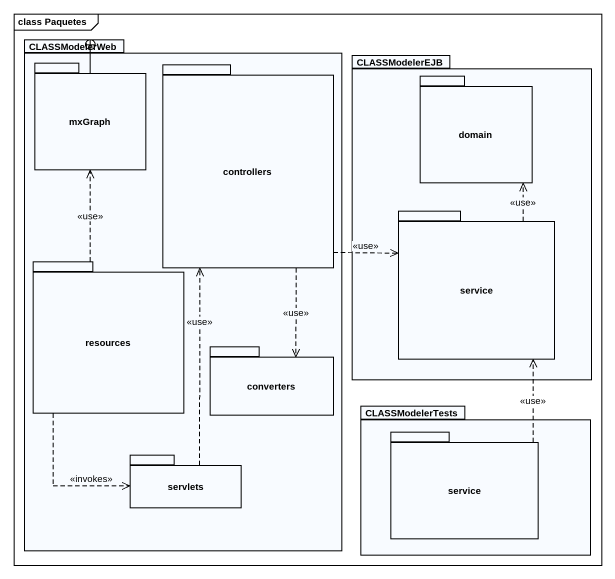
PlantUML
@startuml
mainframe class Paquetes
package CLASSModelerWeb {
  package mxGraph {
  }
  package controllers {
  }
  package resources {
  }
  package converters {
  }
  package servlets {
  }
}
package CLASSModelerEJB {
  package domain {
  }
  package service {
  }
}
package CLASSModelerTests {
  package "service" as service_2 {
  }
}
mxGraph --+ CLASSModelerWeb
controllers .right.> service : <<use>>
controllers ..> converters : <<use>>
service .up.> domain : <<use>>
resources .up.> mxGraph : <<use>>
resources ..> servlets : <<invokes>>
service_2 .up.> service : <<use>>
servlets .up.> controllers : <<use>>
@enduml
